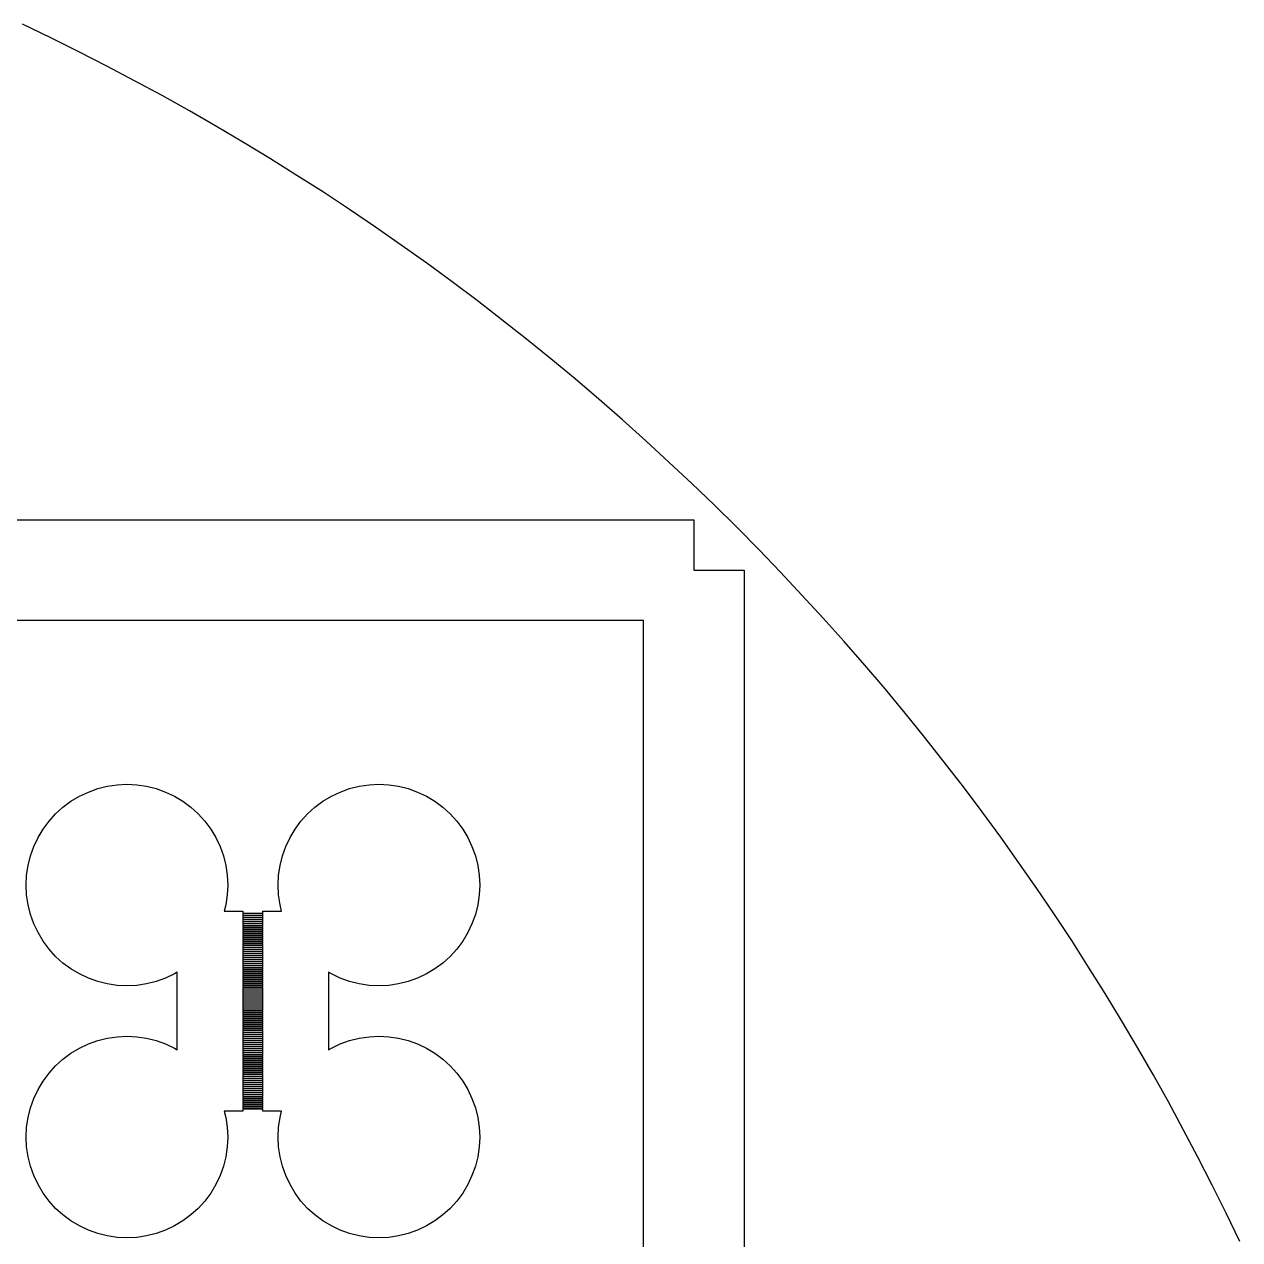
# Model space of a CAD drawing. Extents: x -18 to 83, y -18 to 83.
# Drawn here: x 53.96 to 78.08, y 53.96 to 78.08 of the extents above; entities that cross this region are included whole.
import ezdxf

# ---------------------------------------------------------------- set-up
doc = ezdxf.new("R2010")
doc.units = 0

msp = doc.modelspace()

# ---------------------------------------------------------------- linework, layer by layer
for p, q in [((54.4878, 77.8128), (53.927, 78.0822)), ((55.0453, 77.5365), (54.4878, 77.8128)), ((55.5993, 77.2533), (55.0453, 77.5365)), ((56.1498, 76.9634), (55.5993, 77.2533)), ((56.6967, 76.6667), (56.1498, 76.9634)), ((57.2399, 76.3634), (56.6967, 76.6667)), ((57.7794, 76.0534), (57.2399, 76.3634)), ((58.315, 75.7368), (57.7794, 76.0534)), ((58.8467, 75.4137), (58.315, 75.7368)), ((59.3744, 75.0841), (58.8467, 75.4137)), ((59.898, 74.748), (59.3744, 75.0841)), ((60.4174, 74.4055), (59.898, 74.748)), ((60.9326, 74.0567), (60.4174, 74.4055)), ((61.4435, 73.7015), (60.9326, 74.0567)), ((61.95, 73.3402), (61.4435, 73.7015)), ((62.452, 72.9726), (61.95, 73.3402)), ((62.9494, 72.5989), (62.452, 72.9726)), ((63.4422, 72.2192), (62.9494, 72.5989)), ((63.9304, 71.8334), (63.4422, 72.2192)), ((64.4137, 71.4416), (63.9304, 71.8334)), ((64.8923, 71.044), (64.4137, 71.4416)), ((65.3659, 70.6405), (64.8923, 71.044)), ((65.8345, 70.2312), (65.3659, 70.6405)), ((66.298, 69.8162), (65.8345, 70.2312)), ((66.7565, 69.3956), (66.298, 69.8162)), ((67.2097, 68.9693), (66.7565, 69.3956)), ((67.6577, 68.5376), (67.2097, 68.9693)), ((68.1003, 68.1003), (67.6577, 68.5376)), ((-2.75, 68.25), (67.25, 68.25)), ((67.25, 68.25), (67.25, 67.25)), ((68.5376, 67.6577), (68.1003, 68.1003)), ((68.9693, 67.2097), (68.5376, 67.6577)), ((67.25, 67.25), (68.25, 67.25)), ((68.25, 67.25), (68.25, -2.75)), ((69.3956, 66.7565), (68.9693, 67.2097)), ((69.8162, 66.298), (69.3956, 66.7565)), ((66.25, 66.25), (-1.75, 66.25)), ((66.25, -1.75), (66.25, 66.25)), ((70.2312, 65.8345), (69.8162, 66.298)), ((70.6405, 65.3659), (70.2312, 65.8345)), ((71.044, 64.8923), (70.6405, 65.3659)), ((71.4416, 64.4137), (71.044, 64.8923)), ((71.8334, 63.9304), (71.4416, 64.4137)), ((72.2192, 63.4422), (71.8334, 63.9304)), ((72.5989, 62.9494), (72.2192, 63.4422)), ((55.4194, 62.9139), (55.6098, 62.9616)), ((55.6098, 62.9616), (55.804, 62.9904)), ((55.804, 62.9904), (56, 63)), ((56, 63), (56.196, 62.9904)), ((56.196, 62.9904), (56.3902, 62.9616)), ((56.3902, 62.9616), (56.5806, 62.9139)), ((60.4194, 62.9139), (60.6098, 62.9616)), ((60.6098, 62.9616), (60.804, 62.9904)), ((60.804, 62.9904), (61, 63)), ((61, 63), (61.196, 62.9904)), ((61.196, 62.9904), (61.3902, 62.9616)), ((61.3902, 62.9616), (61.5806, 62.9139)), ((54.8889, 62.6629), (55.0572, 62.7638)), ((55.0572, 62.7638), (55.2346, 62.8477)), ((55.2346, 62.8477), (55.4194, 62.9139)), ((56.5806, 62.9139), (56.7654, 62.8477)), ((56.7654, 62.8477), (56.9428, 62.7638)), ((56.9428, 62.7638), (57.1111, 62.6629)), ((59.8889, 62.6629), (60.0572, 62.7638)), ((60.0572, 62.7638), (60.2346, 62.8477)), ((60.2346, 62.8477), (60.4194, 62.9139)), ((61.5806, 62.9139), (61.7654, 62.8477)), ((61.7654, 62.8477), (61.9428, 62.7638)), ((61.9428, 62.7638), (62.1111, 62.6629)), ((72.9726, 62.452), (72.5989, 62.9494)), ((54.5858, 62.4142), (54.7312, 62.546)), ((54.7312, 62.546), (54.8889, 62.6629)), ((57.1111, 62.6629), (57.2688, 62.546)), ((57.2688, 62.546), (57.4142, 62.4142)), ((59.5858, 62.4142), (59.7312, 62.546)), ((59.7312, 62.546), (59.8889, 62.6629)), ((62.1111, 62.6629), (62.2688, 62.546)), ((62.2688, 62.546), (62.4142, 62.4142)), ((54.3371, 62.1111), (54.454, 62.2688)), ((54.454, 62.2688), (54.5858, 62.4142)), ((57.4142, 62.4142), (57.546, 62.2688)), ((57.546, 62.2688), (57.6629, 62.1111)), ((59.3371, 62.1111), (59.454, 62.2688)), ((59.454, 62.2688), (59.5858, 62.4142)), ((62.4142, 62.4142), (62.546, 62.2688)), ((62.546, 62.2688), (62.6629, 62.1111)), ((73.3402, 61.95), (72.9726, 62.452)), ((54.2362, 61.9428), (54.3371, 62.1111)), ((57.6629, 62.1111), (57.7639, 61.9428)), ((59.2361, 61.9428), (59.3371, 62.1111)), ((62.6629, 62.1111), (62.7638, 61.9428)), ((54.0861, 61.5806), (54.1523, 61.7654)), ((54.1523, 61.7654), (54.2362, 61.9428)), ((57.7639, 61.9428), (57.8478, 61.7654)), ((57.8478, 61.7654), (57.9139, 61.5806)), ((59.0861, 61.5806), (59.1522, 61.7654)), ((59.1522, 61.7654), (59.2361, 61.9428)), ((62.7638, 61.9428), (62.8477, 61.7654)), ((62.8477, 61.7654), (62.9139, 61.5806)), ((73.7015, 61.4435), (73.3402, 61.95)), ((54.0384, 61.3902), (54.0861, 61.5806)), ((57.9139, 61.5806), (57.9616, 61.3902)), ((59.0384, 61.3902), (59.0861, 61.5806)), ((62.9139, 61.5806), (62.9616, 61.3902)), ((54.0096, 61.196), (54.0384, 61.3902)), ((57.9616, 61.3902), (57.9904, 61.196)), ((59.0096, 61.196), (59.0384, 61.3902)), ((62.9616, 61.3902), (62.9904, 61.196)), ((74.0567, 60.9326), (73.7015, 61.4435)), ((54, 61), (54.0096, 61.196)), ((57.9904, 61.196), (58, 61)), ((59, 61), (59.0096, 61.196)), ((62.9904, 61.196), (63, 61)), ((54.0096, 60.804), (54, 61)), ((54.0384, 60.6098), (54.0096, 60.804)), ((57.9904, 60.804), (57.9616, 60.6098)), ((58, 61), (57.9904, 60.804)), ((59.0096, 60.804), (59, 61)), ((59.0384, 60.6098), (59.0096, 60.804)), ((62.9904, 60.804), (62.9616, 60.6098)), ((63, 61), (62.9904, 60.804)), ((74.4055, 60.4174), (74.0567, 60.9326)), ((54.0861, 60.4194), (54.0384, 60.6098)), ((57.9616, 60.6098), (57.9303, 60.485)), ((59.0697, 60.485), (59.0384, 60.6098)), ((62.9616, 60.6098), (62.9139, 60.4194)), ((54.1523, 60.2346), (54.0861, 60.4194)), ((57.9303, 60.485), (58.3, 60.485)), ((58.3, 60.485), (58.3, 60.445)), ((58.3, 60.445), (58.7, 60.445)), ((58.7, 60.435), (58.3, 60.435)), ((58.3, 60.435), (58.3, 60.405)), ((58.3, 60.405), (58.7, 60.405)), ((58.7, 60.395), (58.3, 60.395)), ((58.3, 60.395), (58.3, 60.365)), ((58.3, 60.365), (58.7, 60.365)), ((58.7, 60.355), (58.3, 60.355)), ((58.3, 60.355), (58.3, 60.325)), ((58.3, 60.325), (58.7, 60.325)), ((58.7, 60.315), (58.3, 60.315)), ((58.3, 60.315), (58.3, 60.285)), ((58.7, 60.445), (58.7, 60.485)), ((58.7, 60.485), (59.0697, 60.485)), ((58.7, 60.405), (58.7, 60.435)), ((58.7, 60.365), (58.7, 60.395)), ((58.7, 60.325), (58.7, 60.355)), ((58.7, 60.285), (58.7, 60.315)), ((62.9139, 60.4194), (62.8477, 60.2346)), ((74.748, 59.898), (74.4055, 60.4174)), ((54.2362, 60.0572), (54.1523, 60.2346)), ((54.3371, 59.8889), (54.2362, 60.0572)), ((58.3, 60.285), (58.7, 60.285)), ((58.7, 60.275), (58.3, 60.275)), ((58.3, 60.275), (58.3, 60.245)), ((58.3, 60.245), (58.7, 60.245)), ((58.7, 60.235), (58.3, 60.235)), ((58.3, 60.235), (58.3, 60.205)), ((58.3, 60.205), (58.7, 60.205)), ((58.7, 60.195), (58.3, 60.195)), ((58.3, 60.195), (58.3, 60.165)), ((58.3, 60.165), (58.7, 60.165)), ((58.7, 60.155), (58.3, 60.155)), ((58.3, 60.155), (58.3, 60.125)), ((58.3, 60.125), (58.7, 60.125)), ((58.7, 60.115), (58.3, 60.115)), ((58.3, 60.115), (58.3, 60.085)), ((58.3, 60.085), (58.7, 60.085)), ((58.7, 60.075), (58.3, 60.075)), ((58.3, 60.075), (58.3, 60.045)), ((58.7, 60.245), (58.7, 60.275)), ((58.7, 60.205), (58.7, 60.235)), ((58.7, 60.165), (58.7, 60.195)), ((58.7, 60.125), (58.7, 60.155)), ((58.7, 60.085), (58.7, 60.115)), ((58.7, 60.045), (58.7, 60.075)), ((62.7638, 60.0572), (62.6629, 59.8889)), ((62.8477, 60.2346), (62.7638, 60.0572)), ((54.454, 59.7312), (54.3371, 59.8889)), ((58.3, 60.045), (58.7, 60.045)), ((58.7, 60.035), (58.3, 60.035)), ((58.3, 60.035), (58.3, 60.005)), ((58.3, 60.005), (58.7, 60.005)), ((58.7, 59.995), (58.3, 59.995)), ((58.3, 59.995), (58.3, 59.965)), ((58.3, 59.965), (58.7, 59.965)), ((58.7, 59.955), (58.3, 59.955)), ((58.3, 59.955), (58.3, 59.925)), ((58.3, 59.925), (58.7, 59.925)), ((58.7, 59.915), (58.3, 59.915)), ((58.3, 59.915), (58.3, 59.885)), ((58.3, 59.885), (58.7, 59.885)), ((58.7, 59.875), (58.3, 59.875)), ((58.3, 59.875), (58.3, 59.845)), ((58.3, 59.845), (58.7, 59.845)), ((58.7, 59.835), (58.3, 59.835)), ((58.3, 59.835), (58.3, 59.805)), ((58.7, 60.005), (58.7, 60.035)), ((58.7, 59.965), (58.7, 59.995)), ((58.7, 59.925), (58.7, 59.955)), ((58.7, 59.885), (58.7, 59.915)), ((58.7, 59.845), (58.7, 59.875)), ((58.7, 59.805), (58.7, 59.835)), ((62.6629, 59.8889), (62.546, 59.7312)), ((75.0841, 59.3744), (74.748, 59.898)), ((54.5858, 59.5858), (54.454, 59.7312)), ((54.7312, 59.454), (54.5858, 59.5858)), ((58.3, 59.805), (58.7, 59.805)), ((58.7, 59.795), (58.3, 59.795)), ((58.3, 59.795), (58.3, 59.765)), ((58.3, 59.765), (58.7, 59.765)), ((58.7, 59.755), (58.3, 59.755)), ((58.3, 59.755), (58.3, 59.725)), ((58.3, 59.725), (58.7, 59.725)), ((58.7, 59.715), (58.3, 59.715)), ((58.3, 59.715), (58.3, 59.685)), ((58.3, 59.685), (58.7, 59.685)), ((58.7, 59.675), (58.3, 59.675)), ((58.3, 59.675), (58.3, 59.645)), ((58.3, 59.645), (58.7, 59.645)), ((58.7, 59.635), (58.3, 59.635)), ((58.3, 59.635), (58.3, 59.605)), ((58.3, 59.605), (58.7, 59.605)), ((58.7, 59.595), (58.3, 59.595)), ((58.3, 59.595), (58.3, 59.565)), ((58.7, 59.765), (58.7, 59.795)), ((58.7, 59.725), (58.7, 59.755)), ((58.7, 59.685), (58.7, 59.715)), ((58.7, 59.645), (58.7, 59.675)), ((58.7, 59.605), (58.7, 59.635)), ((58.7, 59.565), (58.7, 59.595)), ((62.4142, 59.5858), (62.2688, 59.454)), ((62.546, 59.7312), (62.4142, 59.5858)), ((54.8889, 59.3371), (54.7312, 59.454)), ((55.0572, 59.2361), (54.8889, 59.3371)), ((58.3, 59.565), (58.7, 59.565)), ((58.7, 59.555), (58.3, 59.555)), ((58.3, 59.555), (58.3, 59.525)), ((58.3, 59.525), (58.7, 59.525)), ((58.7, 59.515), (58.3, 59.515)), ((58.3, 59.515), (58.3, 59.485)), ((58.3, 59.485), (58.7, 59.485)), ((58.7, 59.475), (58.3, 59.475)), ((58.3, 59.475), (58.3, 59.445)), ((58.3, 59.445), (58.7, 59.445)), ((58.7, 59.435), (58.3, 59.435)), ((58.3, 59.435), (58.3, 59.405)), ((58.3, 59.405), (58.7, 59.405)), ((58.7, 59.395), (58.3, 59.395)), ((58.3, 59.395), (58.3, 59.365)), ((58.3, 59.365), (58.7, 59.365)), ((58.7, 59.355), (58.3, 59.355)), ((58.3, 59.355), (58.3, 59.325)), ((58.7, 59.525), (58.7, 59.555)), ((58.7, 59.485), (58.7, 59.515)), ((58.7, 59.445), (58.7, 59.475)), ((58.7, 59.405), (58.7, 59.435)), ((58.7, 59.365), (58.7, 59.395)), ((58.7, 59.325), (58.7, 59.355)), ((62.1111, 59.3371), (61.9428, 59.2361)), ((62.2688, 59.454), (62.1111, 59.3371)), ((75.4137, 58.8467), (75.0841, 59.3744)), ((55.2346, 59.1522), (55.0572, 59.2361)), ((55.4194, 59.0861), (55.2346, 59.1522)), ((56.7654, 59.1522), (56.5806, 59.0861)), ((56.9428, 59.2361), (56.7654, 59.1522)), ((57, 59.2704), (56.9428, 59.2361)), ((57, 57.7296), (57, 59.2704)), ((58.3, 59.325), (58.7, 59.325)), ((58.7, 59.315), (58.3, 59.315)), ((58.3, 59.315), (58.3, 59.285)), ((58.3, 59.285), (58.7, 59.285)), ((58.7, 59.275), (58.3, 59.275)), ((58.3, 59.275), (58.3, 59.245)), ((58.3, 59.245), (58.7, 59.245)), ((58.7, 59.235), (58.3, 59.235)), ((58.3, 59.235), (58.3, 59.205)), ((58.3, 59.205), (58.7, 59.205)), ((58.7, 59.195), (58.3, 59.195)), ((58.3, 59.195), (58.3, 59.165)), ((58.3, 59.165), (58.7, 59.165)), ((58.7, 59.155), (58.3, 59.155)), ((58.3, 59.155), (58.3, 59.125)), ((58.3, 59.125), (58.7, 59.125)), ((58.7, 59.115), (58.3, 59.115)), ((58.3, 59.115), (58.3, 59.085)), ((58.7, 59.285), (58.7, 59.315)), ((58.7, 59.245), (58.7, 59.275)), ((58.7, 59.205), (58.7, 59.235)), ((58.7, 59.165), (58.7, 59.195)), ((58.7, 59.125), (58.7, 59.155)), ((58.7, 59.085), (58.7, 59.115)), ((60.0572, 59.2361), (60, 59.2704)), ((60, 59.2704), (60, 57.7296)), ((60.2346, 59.1522), (60.0572, 59.2361)), ((60.4194, 59.0861), (60.2346, 59.1522)), ((61.7654, 59.1522), (61.5806, 59.0861)), ((61.9428, 59.2361), (61.7654, 59.1522)), ((55.6098, 59.0384), (55.4194, 59.0861)), ((55.804, 59.0096), (55.6098, 59.0384)), ((56, 59), (55.804, 59.0096)), ((56.196, 59.0096), (56, 59)), ((56.3902, 59.0384), (56.196, 59.0096)), ((56.5806, 59.0861), (56.3902, 59.0384)), ((58.3, 59.085), (58.7, 59.085)), ((58.7, 59.075), (58.3, 59.075)), ((58.3, 59.075), (58.3, 59.045)), ((58.3, 59.045), (58.7, 59.045)), ((58.7, 59.035), (58.3, 59.035)), ((58.3, 59.035), (58.3, 59.005)), ((58.3, 59.005), (58.7, 59.005)), ((58.7, 58.995), (58.3, 58.995)), ((58.3, 58.995), (58.3, 58.965)), ((58.3, 58.965), (58.7, 58.965)), ((58.7, 58.955), (58.3, 58.955)), ((58.3, 58.955), (58.3, 58.925)), ((58.3, 58.925), (58.7, 58.925)), ((58.7, 58.915), (58.3, 58.915)), ((58.3, 58.915), (58.3, 58.885)), ((58.3, 58.885), (58.7, 58.885)), ((58.7, 58.875), (58.3, 58.875)), ((58.3, 58.875), (58.3, 58.845)), ((58.7, 59.045), (58.7, 59.075)), ((58.7, 59.005), (58.7, 59.035)), ((58.7, 58.965), (58.7, 58.995)), ((58.7, 58.925), (58.7, 58.955)), ((58.7, 58.885), (58.7, 58.915)), ((58.7, 58.845), (58.7, 58.875)), ((60.6098, 59.0384), (60.4194, 59.0861)), ((60.804, 59.0096), (60.6098, 59.0384)), ((61, 59), (60.804, 59.0096)), ((61.196, 59.0096), (61, 59)), ((61.3902, 59.0384), (61.196, 59.0096)), ((61.5806, 59.0861), (61.3902, 59.0384)), ((58.3, 58.845), (58.7, 58.845)), ((58.7, 58.835), (58.3, 58.835)), ((58.3, 58.835), (58.3, 58.805)), ((58.3, 58.805), (58.7, 58.805)), ((58.7, 58.795), (58.3, 58.795)), ((58.3, 58.795), (58.3, 58.765)), ((58.3, 58.765), (58.7, 58.765)), ((58.7, 58.755), (58.3, 58.755)), ((58.3, 58.755), (58.3, 58.725)), ((58.3, 58.725), (58.7, 58.725)), ((58.7, 58.715), (58.3, 58.715)), ((58.3, 58.715), (58.3, 58.685)), ((58.3, 58.685), (58.7, 58.685)), ((58.7, 58.675), (58.3, 58.675)), ((58.3, 58.675), (58.3, 58.645)), ((58.3, 58.645), (58.7, 58.645)), ((58.7, 58.635), (58.3, 58.635)), ((58.3, 58.635), (58.3, 58.605)), ((58.7, 58.805), (58.7, 58.835)), ((58.7, 58.765), (58.7, 58.795)), ((58.7, 58.725), (58.7, 58.755)), ((58.7, 58.685), (58.7, 58.715)), ((58.7, 58.645), (58.7, 58.675)), ((58.7, 58.605), (58.7, 58.635)), ((75.7368, 58.315), (75.4137, 58.8467)), ((58.3, 58.605), (58.7, 58.605)), ((58.7, 58.595), (58.3, 58.595)), ((58.3, 58.595), (58.3, 58.565)), ((58.3, 58.565), (58.7, 58.565)), ((58.7, 58.555), (58.3, 58.555)), ((58.3, 58.555), (58.3, 58.525)), ((58.3, 58.525), (58.7, 58.525)), ((58.7, 58.515), (58.3, 58.515)), ((58.3, 58.515), (58.3, 58.485)), ((58.3, 58.485), (58.7, 58.485)), ((58.7, 58.475), (58.3, 58.475)), ((58.3, 58.475), (58.3, 58.445)), ((58.3, 58.445), (58.7, 58.445)), ((58.7, 58.435), (58.3, 58.435)), ((58.3, 58.435), (58.3, 58.405)), ((58.3, 58.405), (58.7, 58.405)), ((58.7, 58.395), (58.3, 58.395)), ((58.3, 58.395), (58.3, 58.365)), ((58.7, 58.565), (58.7, 58.595)), ((58.7, 58.525), (58.7, 58.555)), ((58.7, 58.485), (58.7, 58.515)), ((58.7, 58.445), (58.7, 58.475)), ((58.7, 58.405), (58.7, 58.435)), ((58.7, 58.365), (58.7, 58.395)), ((58.3, 58.365), (58.7, 58.365)), ((58.7, 58.355), (58.3, 58.355)), ((58.3, 58.355), (58.3, 58.325)), ((58.3, 58.325), (58.7, 58.325)), ((58.7, 58.315), (58.3, 58.315)), ((58.3, 58.315), (58.3, 58.285)), ((58.3, 58.285), (58.7, 58.285)), ((58.7, 58.275), (58.3, 58.275)), ((58.3, 58.275), (58.3, 58.245)), ((58.3, 58.245), (58.7, 58.245)), ((58.7, 58.235), (58.3, 58.235)), ((58.3, 58.235), (58.3, 58.205)), ((58.3, 58.205), (58.7, 58.205)), ((58.7, 58.195), (58.3, 58.195)), ((58.3, 58.195), (58.3, 58.165)), ((58.3, 58.165), (58.7, 58.165)), ((58.7, 58.155), (58.3, 58.155)), ((58.3, 58.155), (58.3, 58.125)), ((58.7, 58.325), (58.7, 58.355)), ((58.7, 58.285), (58.7, 58.315)), ((58.7, 58.245), (58.7, 58.275)), ((58.7, 58.205), (58.7, 58.235)), ((58.7, 58.165), (58.7, 58.195)), ((58.7, 58.125), (58.7, 58.155)), ((76.0534, 57.7794), (75.7368, 58.315)), ((55.2346, 57.8478), (55.4194, 57.9139)), ((55.4194, 57.9139), (55.6098, 57.9616)), ((55.6098, 57.9616), (55.804, 57.9904)), ((55.804, 57.9904), (56, 58)), ((56, 58), (56.196, 57.9904)), ((56.196, 57.9904), (56.3902, 57.9616)), ((56.3902, 57.9616), (56.5806, 57.9139)), ((56.5806, 57.9139), (56.7654, 57.8478)), ((58.3, 58.125), (58.7, 58.125)), ((58.7, 58.115), (58.3, 58.115)), ((58.3, 58.115), (58.3, 58.085)), ((58.3, 58.085), (58.7, 58.085)), ((58.7, 58.075), (58.3, 58.075)), ((58.3, 58.075), (58.3, 58.045)), ((58.3, 58.045), (58.7, 58.045)), ((58.7, 58.035), (58.3, 58.035)), ((58.3, 58.035), (58.3, 58.005)), ((58.3, 58.005), (58.7, 58.005)), ((58.7, 57.995), (58.3, 57.995)), ((58.3, 57.995), (58.3, 57.965)), ((58.3, 57.965), (58.7, 57.965)), ((58.7, 57.955), (58.3, 57.955)), ((58.3, 57.955), (58.3, 57.925)), ((58.3, 57.925), (58.7, 57.925)), ((58.7, 57.915), (58.3, 57.915)), ((58.3, 57.915), (58.3, 57.885)), ((58.3, 57.885), (58.7, 57.885)), ((58.7, 58.085), (58.7, 58.115)), ((58.7, 58.045), (58.7, 58.075)), ((58.7, 58.005), (58.7, 58.035)), ((58.7, 57.965), (58.7, 57.995)), ((58.7, 57.925), (58.7, 57.955)), ((58.7, 57.885), (58.7, 57.915)), ((60.2346, 57.8478), (60.4194, 57.9139)), ((60.4194, 57.9139), (60.6098, 57.9616)), ((60.6098, 57.9616), (60.804, 57.9904)), ((60.804, 57.9904), (61, 58)), ((61, 58), (61.196, 57.9904)), ((61.196, 57.9904), (61.3902, 57.9616)), ((61.3902, 57.9616), (61.5806, 57.9139)), ((61.5806, 57.9139), (61.7654, 57.8478)), ((54.7312, 57.546), (54.8889, 57.6629)), ((54.8889, 57.6629), (55.0572, 57.7639)), ((55.0572, 57.7639), (55.2346, 57.8478)), ((56.7654, 57.8478), (56.9428, 57.7639)), ((56.9428, 57.7639), (57, 57.7296)), ((58.7, 57.875), (58.3, 57.875)), ((58.3, 57.875), (58.3, 57.845)), ((58.3, 57.845), (58.7, 57.845)), ((58.7, 57.835), (58.3, 57.835)), ((58.3, 57.835), (58.3, 57.805)), ((58.3, 57.805), (58.7, 57.805)), ((58.7, 57.795), (58.3, 57.795)), ((58.3, 57.795), (58.3, 57.765)), ((58.3, 57.765), (58.7, 57.765)), ((58.7, 57.755), (58.3, 57.755)), ((58.3, 57.755), (58.3, 57.725)), ((58.3, 57.725), (58.7, 57.725)), ((58.7, 57.715), (58.3, 57.715)), ((58.3, 57.715), (58.3, 57.685)), ((58.3, 57.685), (58.7, 57.685)), ((58.7, 57.675), (58.3, 57.675)), ((58.3, 57.675), (58.3, 57.645)), ((58.3, 57.645), (58.7, 57.645)), ((58.7, 57.845), (58.7, 57.875)), ((58.7, 57.805), (58.7, 57.835)), ((58.7, 57.765), (58.7, 57.795)), ((58.7, 57.725), (58.7, 57.755)), ((58.7, 57.685), (58.7, 57.715)), ((58.7, 57.645), (58.7, 57.675)), ((60, 57.7296), (60.0572, 57.7639)), ((60.0572, 57.7639), (60.2346, 57.8478)), ((61.7654, 57.8478), (61.9428, 57.7639)), ((61.9428, 57.7639), (62.1111, 57.6629)), ((62.1111, 57.6629), (62.2688, 57.546)), ((76.3634, 57.2399), (76.0534, 57.7794)), ((54.454, 57.2688), (54.5858, 57.4142)), ((54.5858, 57.4142), (54.7312, 57.546)), ((58.7, 57.635), (58.3, 57.635)), ((58.3, 57.635), (58.3, 57.605)), ((58.3, 57.605), (58.7, 57.605)), ((58.7, 57.595), (58.3, 57.595)), ((58.3, 57.595), (58.3, 57.565)), ((58.3, 57.565), (58.7, 57.565)), ((58.7, 57.555), (58.3, 57.555)), ((58.3, 57.555), (58.3, 57.525)), ((58.3, 57.525), (58.7, 57.525)), ((58.7, 57.515), (58.3, 57.515)), ((58.3, 57.515), (58.3, 57.485)), ((58.3, 57.485), (58.7, 57.485)), ((58.7, 57.475), (58.3, 57.475)), ((58.3, 57.475), (58.3, 57.445)), ((58.3, 57.445), (58.7, 57.445)), ((58.7, 57.435), (58.3, 57.435)), ((58.3, 57.435), (58.3, 57.405)), ((58.3, 57.405), (58.7, 57.405)), ((58.7, 57.605), (58.7, 57.635)), ((58.7, 57.565), (58.7, 57.595)), ((58.7, 57.525), (58.7, 57.555)), ((58.7, 57.485), (58.7, 57.515)), ((58.7, 57.445), (58.7, 57.475)), ((58.7, 57.405), (58.7, 57.435)), ((62.2688, 57.546), (62.4142, 57.4142)), ((62.4142, 57.4142), (62.546, 57.2688)), ((54.3371, 57.1111), (54.454, 57.2688)), ((58.7, 57.395), (58.3, 57.395)), ((58.3, 57.395), (58.3, 57.365)), ((58.3, 57.365), (58.7, 57.365)), ((58.7, 57.355), (58.3, 57.355)), ((58.3, 57.355), (58.3, 57.325)), ((58.3, 57.325), (58.7, 57.325)), ((58.7, 57.315), (58.3, 57.315)), ((58.3, 57.315), (58.3, 57.285)), ((58.3, 57.285), (58.7, 57.285)), ((58.7, 57.275), (58.3, 57.275)), ((58.3, 57.275), (58.3, 57.245)), ((58.3, 57.245), (58.7, 57.245)), ((58.7, 57.235), (58.3, 57.235)), ((58.3, 57.235), (58.3, 57.205)), ((58.3, 57.205), (58.7, 57.205)), ((58.7, 57.195), (58.3, 57.195)), ((58.3, 57.195), (58.3, 57.165)), ((58.3, 57.165), (58.7, 57.165)), ((58.7, 57.365), (58.7, 57.395)), ((58.7, 57.325), (58.7, 57.355)), ((58.7, 57.285), (58.7, 57.315)), ((58.7, 57.245), (58.7, 57.275)), ((58.7, 57.205), (58.7, 57.235)), ((58.7, 57.165), (58.7, 57.195)), ((62.546, 57.2688), (62.6629, 57.1111)), ((76.6667, 56.6967), (76.3634, 57.2399)), ((54.1523, 56.7654), (54.2362, 56.9428)), ((54.2362, 56.9428), (54.3371, 57.1111)), ((58.7, 57.155), (58.3, 57.155)), ((58.3, 57.155), (58.3, 57.125)), ((58.3, 57.125), (58.7, 57.125)), ((58.7, 57.115), (58.3, 57.115)), ((58.3, 57.115), (58.3, 57.085)), ((58.3, 57.085), (58.7, 57.085)), ((58.7, 57.075), (58.3, 57.075)), ((58.3, 57.075), (58.3, 57.045)), ((58.3, 57.045), (58.7, 57.045)), ((58.7, 57.035), (58.3, 57.035)), ((58.3, 57.035), (58.3, 57.005)), ((58.3, 57.005), (58.7, 57.005)), ((58.7, 56.995), (58.3, 56.995)), ((58.3, 56.995), (58.3, 56.965)), ((58.3, 56.965), (58.7, 56.965)), ((58.7, 56.955), (58.3, 56.955)), ((58.3, 56.955), (58.3, 56.925)), ((58.3, 56.925), (58.7, 56.925)), ((58.7, 57.125), (58.7, 57.155)), ((58.7, 57.085), (58.7, 57.115)), ((58.7, 57.045), (58.7, 57.075)), ((58.7, 57.005), (58.7, 57.035)), ((58.7, 56.965), (58.7, 56.995)), ((58.7, 56.925), (58.7, 56.955)), ((62.6629, 57.1111), (62.7638, 56.9428)), ((62.7638, 56.9428), (62.8477, 56.7654)), ((54.0861, 56.5806), (54.1523, 56.7654)), ((58.7, 56.915), (58.3, 56.915)), ((58.3, 56.915), (58.3, 56.885)), ((58.3, 56.885), (58.7, 56.885)), ((58.7, 56.875), (58.3, 56.875)), ((58.3, 56.875), (58.3, 56.845)), ((58.3, 56.845), (58.7, 56.845)), ((58.7, 56.835), (58.3, 56.835)), ((58.3, 56.835), (58.3, 56.805)), ((58.3, 56.805), (58.7, 56.805)), ((58.7, 56.795), (58.3, 56.795)), ((58.3, 56.795), (58.3, 56.765)), ((58.3, 56.765), (58.7, 56.765)), ((58.7, 56.755), (58.3, 56.755)), ((58.3, 56.755), (58.3, 56.725)), ((58.3, 56.725), (58.7, 56.725)), ((58.7, 56.715), (58.3, 56.715)), ((58.3, 56.715), (58.3, 56.685)), ((58.3, 56.685), (58.7, 56.685)), ((58.7, 56.885), (58.7, 56.915)), ((58.7, 56.845), (58.7, 56.875)), ((58.7, 56.805), (58.7, 56.835)), ((58.7, 56.765), (58.7, 56.795)), ((58.7, 56.725), (58.7, 56.755)), ((58.7, 56.685), (58.7, 56.715)), ((62.8477, 56.7654), (62.9139, 56.5806)), ((76.9634, 56.1498), (76.6667, 56.6967)), ((54.0384, 56.3902), (54.0861, 56.5806)), ((58.3, 56.515), (57.9303, 56.515)), ((57.9303, 56.515), (57.9616, 56.3902)), ((58.7, 56.675), (58.3, 56.675)), ((58.3, 56.675), (58.3, 56.645)), ((58.3, 56.645), (58.7, 56.645)), ((58.7, 56.635), (58.3, 56.635)), ((58.3, 56.635), (58.3, 56.605)), ((58.3, 56.605), (58.7, 56.605)), ((58.7, 56.595), (58.3, 56.595)), ((58.3, 56.595), (58.3, 56.565)), ((58.3, 56.565), (58.7, 56.565)), ((58.7, 56.555), (58.3, 56.555)), ((58.3, 56.555), (58.3, 56.515)), ((58.7, 56.645), (58.7, 56.675)), ((58.7, 56.605), (58.7, 56.635)), ((58.7, 56.565), (58.7, 56.595)), ((58.7, 56.515), (58.7, 56.555)), ((59.0697, 56.515), (58.7, 56.515)), ((59.0384, 56.3902), (59.0697, 56.515)), ((62.9139, 56.5806), (62.9616, 56.3902)), ((54.0096, 56.196), (54.0384, 56.3902)), ((57.9616, 56.3902), (57.9904, 56.196)), ((59.0096, 56.196), (59.0384, 56.3902)), ((62.9616, 56.3902), (62.9904, 56.196)), ((54, 56), (54.0096, 56.196)), ((54.0096, 55.804), (54, 56)), ((57.9904, 56.196), (58, 56)), ((58, 56), (57.9904, 55.804)), ((59, 56), (59.0096, 56.196)), ((59.0096, 55.804), (59, 56)), ((62.9904, 56.196), (63, 56)), ((63, 56), (62.9904, 55.804)), ((77.2533, 55.5993), (76.9634, 56.1498)), ((54.0384, 55.6098), (54.0096, 55.804)), ((57.9904, 55.804), (57.9616, 55.6098)), ((59.0384, 55.6098), (59.0096, 55.804)), ((62.9904, 55.804), (62.9616, 55.6098)), ((54.0861, 55.4194), (54.0384, 55.6098)), ((57.9616, 55.6098), (57.9139, 55.4194)), ((59.0861, 55.4194), (59.0384, 55.6098)), ((62.9616, 55.6098), (62.9139, 55.4194)), ((77.5365, 55.0453), (77.2533, 55.5993)), ((54.1523, 55.2346), (54.0861, 55.4194)), ((54.2362, 55.0572), (54.1523, 55.2346)), ((57.8478, 55.2346), (57.7639, 55.0572)), ((57.9139, 55.4194), (57.8478, 55.2346)), ((59.1522, 55.2346), (59.0861, 55.4194)), ((59.2361, 55.0572), (59.1522, 55.2346)), ((62.8477, 55.2346), (62.7638, 55.0572)), ((62.9139, 55.4194), (62.8477, 55.2346)), ((54.3371, 54.8889), (54.2362, 55.0572)), ((57.7639, 55.0572), (57.6629, 54.8889)), ((59.3371, 54.8889), (59.2361, 55.0572)), ((62.7638, 55.0572), (62.6629, 54.8889)), ((77.8128, 54.4878), (77.5365, 55.0453)), ((54.454, 54.7312), (54.3371, 54.8889)), ((57.6629, 54.8889), (57.546, 54.7312)), ((59.454, 54.7312), (59.3371, 54.8889)), ((62.6629, 54.8889), (62.546, 54.7312)), ((54.5858, 54.5858), (54.454, 54.7312)), ((54.7312, 54.454), (54.5858, 54.5858)), ((57.4142, 54.5858), (57.2688, 54.454)), ((57.546, 54.7312), (57.4142, 54.5858)), ((59.5858, 54.5858), (59.454, 54.7312)), ((59.7312, 54.454), (59.5858, 54.5858)), ((62.4142, 54.5858), (62.2688, 54.454)), ((62.546, 54.7312), (62.4142, 54.5858)), ((54.8889, 54.3371), (54.7312, 54.454)), ((55.0572, 54.2362), (54.8889, 54.3371)), ((57.1111, 54.3371), (56.9428, 54.2362)), ((57.2688, 54.454), (57.1111, 54.3371)), ((59.8889, 54.3371), (59.7312, 54.454)), ((60.0572, 54.2362), (59.8889, 54.3371)), ((62.1111, 54.3371), (61.9428, 54.2362)), ((62.2688, 54.454), (62.1111, 54.3371)), ((78.0822, 53.927), (77.8128, 54.4878)), ((55.2346, 54.1523), (55.0572, 54.2362)), ((55.4194, 54.0861), (55.2346, 54.1523)), ((55.6098, 54.0384), (55.4194, 54.0861)), ((55.804, 54.0096), (55.6098, 54.0384)), ((56.3902, 54.0384), (56.196, 54.0096)), ((56.5806, 54.0861), (56.3902, 54.0384)), ((56.7654, 54.1523), (56.5806, 54.0861)), ((56.9428, 54.2362), (56.7654, 54.1523)), ((60.2346, 54.1523), (60.0572, 54.2362)), ((60.4194, 54.0861), (60.2346, 54.1523)), ((60.6098, 54.0384), (60.4194, 54.0861)), ((60.804, 54.0096), (60.6098, 54.0384)), ((61.3902, 54.0384), (61.196, 54.0096)), ((61.5806, 54.0861), (61.3902, 54.0384)), ((61.7654, 54.1523), (61.5806, 54.0861)), ((61.9428, 54.2362), (61.7654, 54.1523)), ((56, 54), (55.804, 54.0096)), ((56.196, 54.0096), (56, 54)), ((61, 54), (60.804, 54.0096)), ((61.196, 54.0096), (61, 54))]:
    msp.add_line(p, q)

doc.saveas('drawing.dxf')
